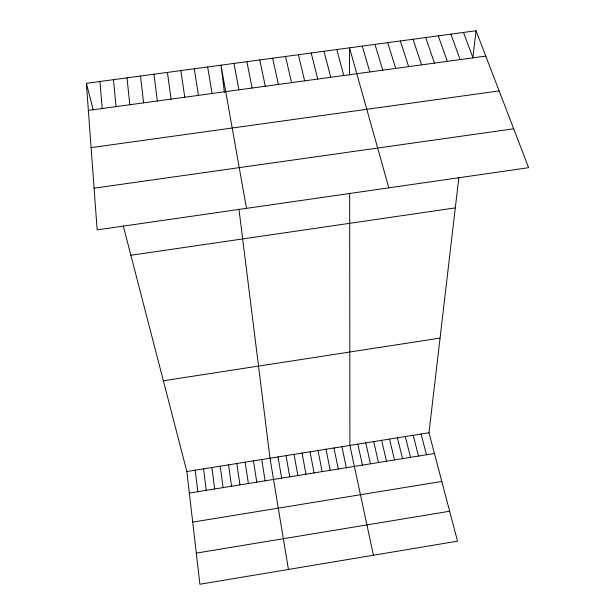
<?xml version="1.0" encoding="UTF-8"?>
<svg xmlns="http://www.w3.org/2000/svg" width="615" height="615" viewBox="0 0 615 615"><rect width="100%" height="100%" fill="white"/><g stroke="black" fill="none" stroke-linecap="round" stroke-linejoin="round"><path stroke-width="0.92" d="M123.261 225.843L186.852 471.521L199.898 584.25L457.529 541.162L428.978 432.76L458.859 177.474M472.85 57.933L476.025 30.75L86.377 83.34L97.155 229.887L528.623 167.687L476.025 30.75M196.293 553.108L449.65 511.242M192.71 522.12L441.801 481.445M189.343 493.053L434.436 453.486M186.852 471.521L428.978 432.76M163.359 380.762L440.056 338.104M130.88 255.263L455.3 207.885M94.087 188.182L513.686 128.789M91.105 147.623L499.134 90.912M88.368 110.408L485.765 56.096M463.472 32.441L472.966 57.848M450.895 34.14L460.143 59.601M438.295 35.839L447.297 61.354M425.68 37.546L434.436 63.114M413.042 39.252L421.552 64.875M400.38 40.959L408.644 66.635M387.704 42.673L395.722 68.403M375.004 44.388L382.768 70.172M362.281 46.102L369.8 71.947M388.826 187.844L349.543 47.824L349.566 75.261M336.782 49.546L343.8 75.499M324.005 51.268L330.762 77.282M421.106 434.021L426.464 454.769M86.377 83.34L93.226 109.808M413.226 435.289L418.492 456.061M311.198 52.998L317.709 79.066M405.331 436.55L410.505 457.352M397.436 437.811L402.518 458.636M298.375 54.727L304.633 80.849M389.533 439.079L394.515 459.928M381.623 440.348L386.504 461.227M285.537 56.457L291.533 82.641M373.697 441.608L378.486 462.518M365.771 442.885L370.468 463.81M357.838 444.153L362.435 465.109M272.668 58.194L278.418 84.432M373.436 555.222L349.889 445.421L349.674 193.21M341.94 446.698L346.345 467.707M259.784 59.932L265.273 86.231M333.976 447.974L338.281 469.007M326.012 449.242L330.217 470.314M246.884 61.677L252.112 88.03M318.032 450.526L322.145 471.613M310.052 451.802L314.065 472.92M233.954 63.422L238.928 89.828M302.057 453.078L305.97 474.227M294.055 454.362L297.875 475.533M246.5 208.362L221.008 65.167L224.398 92.365M286.052 455.646L289.765 476.84M278.034 456.922L281.655 478.155M207.647 66.974L212.09 93.495M288.435 569.444L270.008 458.213L238.958 209.169M261.729 459.536L265.15 480.815M194.263 68.78L198.437 95.363M253.449 460.858L256.762 482.168M245.154 462.188L248.368 483.528M180.856 70.587L184.761 97.232M236.852 463.518L239.958 484.881M228.542 464.848L231.548 486.242M167.426 72.401L171.062 99.107M220.216 466.178L223.122 487.603M211.891 467.515L214.696 488.963M153.973 74.215L157.34 100.983M203.557 468.845L206.256 490.324M195.209 470.183L197.807 491.685M140.497 76.037L143.587 102.859M127.005 77.851L129.819 104.742M113.483 79.681L116.027 106.626M99.938 81.511L102.205 108.517"/></g></svg>
